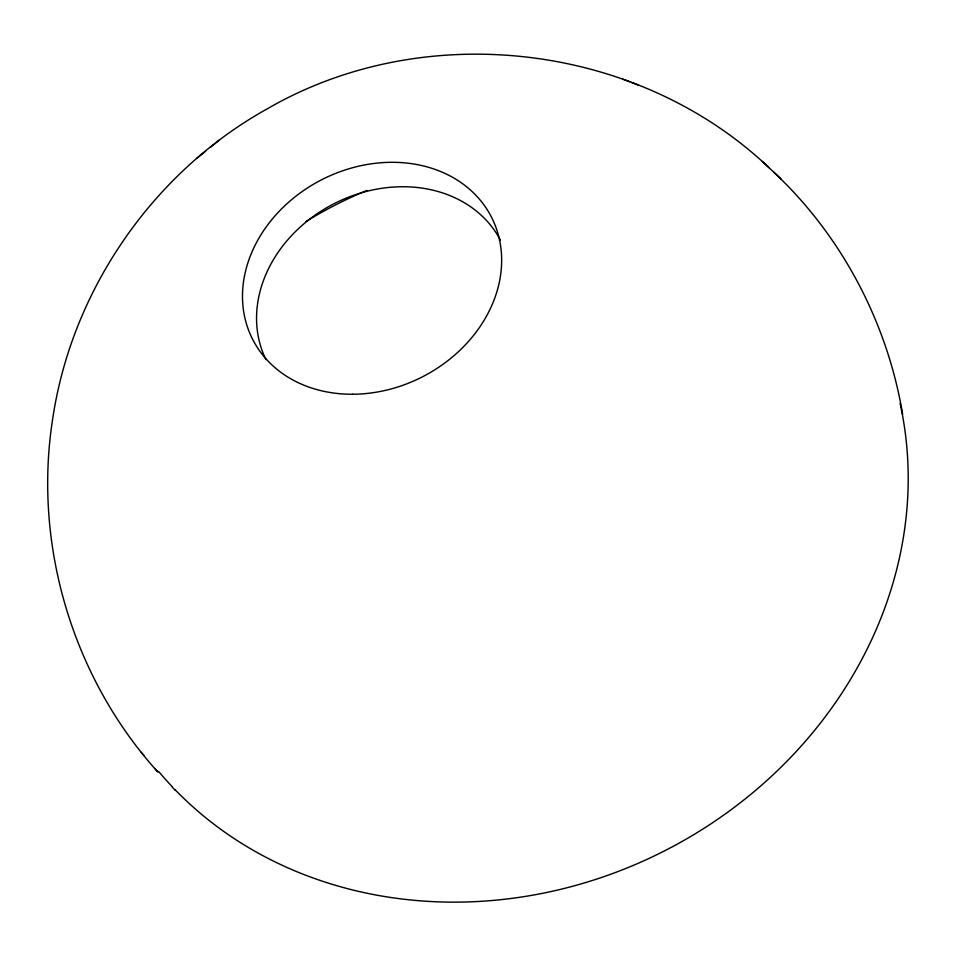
<?xml version="1.0" encoding="UTF-8"?>
<svg xmlns="http://www.w3.org/2000/svg" width="956" height="956" viewBox="0 0 956 956"><rect width="100%" height="100%" fill="white"/><g stroke="black" fill="none" stroke-linecap="round" stroke-linejoin="round"><path stroke-width="1.43" d="M769.257 167.898C637.556 42.638 424.356 17.662 267.142 108.9C152.697 172.474 71.198 290.803 52.461 420.341C33.197 545.553 72.883 678.007 157.848 771.982L154.896 768.493M196.554 158.481L205.6 151.203M210.356 147.308L219.163 140.233M622.906 79.193L629.634 81.786M631.462 82.443L638.847 85.299M773.751 172.176C841.734 235.833 887.311 322.495 902.643 414.271M762.398 161.504L780.933 178.856M172.271 787.218L175.45 790.469M141.213 752.264L144.404 756.041M265.935 359.599A131.593 109.438 -27.2 0 1 334.265 203.592A131.593 109.438 -27.2 0 1 500.382 240.052M305.884 221.565A386.009 342.26 -27.2 0 1 366.925 190.435M900.098 403.396A423.568 375.911 -27.2 0 1 901.723 411.223M901.986 412.526A423.568 375.911 -27.2 0 1 667.599 849.287A423.568 375.911 -27.2 0 1 175.044 789.668M172.056 786.537A423.568 375.911 -27.2 0 1 158.684 771.516M352.633 394.242A134.127 110.669 -27.2 0 0 492.746 219.749A134.127 110.669 -27.2 0 0 270.847 220.824A134.127 110.669 -27.2 0 0 352.633 394.242"/></g></svg>
